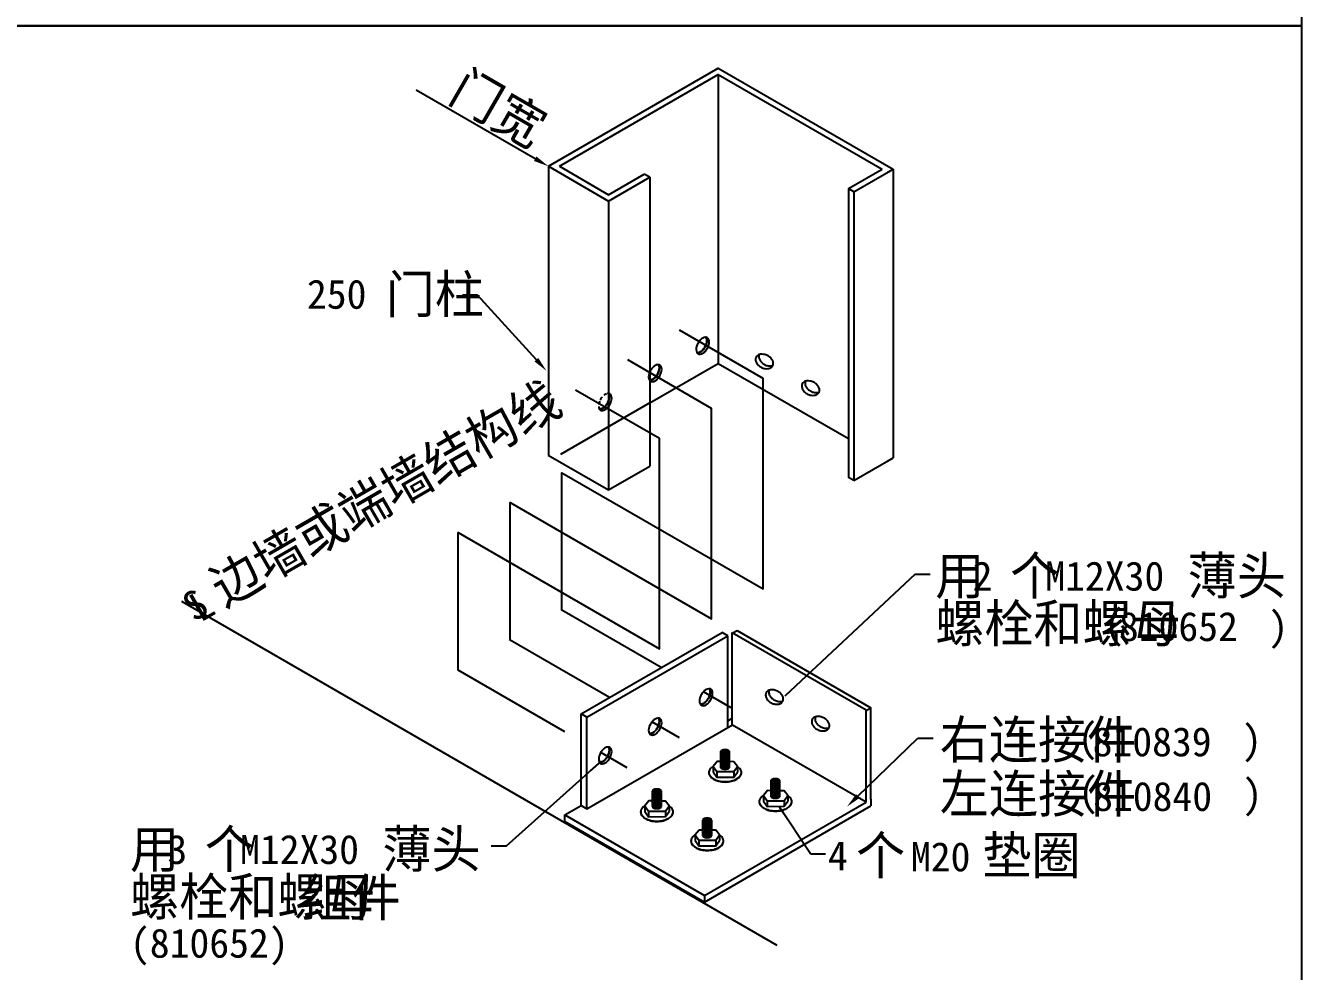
# Model space of a CAD drawing. Header units: metres. Extents: x 60 to 414, y 24 to 289.
# Drawn here: x 316.8 to 414.4, y 136.3 to 208.7 of the extents above; entities that cross this region are included whole.
import ezdxf

# ---------------------------------------------------------------- set-up
doc = ezdxf.new("R2010")
doc.units = ezdxf.units.M
for name, color, linetype in [('CALL', 1, 'Continuous'), ('CTRL', 5, 'Continuous'), ('HIDL', 3, 'Continuous'), ('HZ', 2, 'Continuous'), ('NOTE', 5, 'Continuous'), ('OBJS', 7, 'Continuous'), ('TTLB-SHBD', 1, 'Continuous')]:
    doc.layers.add(name, color=color, linetype=linetype)

# ---------------------------------------------------------------- blocks, each defined once
blk = doc.blocks.new('DARROW')
blk.add_lwpolyline([(0, 0), (-1, 0)])

msp = doc.modelspace()

# ---------------------------------------------------------------- linework, layer by layer
for p, q in [((359.33, 156), (370.12, 162.23)), ((370.95, 162.2), (371.27, 162.38)), ((359.77, 155.75), (370.56, 161.98)), ((370.56, 154.97), (370.56, 161.98)), ((381.15, 156.26), (381.51, 156.47)), ((359.33, 149), (359.33, 156)), ((359.77, 148.75), (359.77, 155.75)), ((370.91, 155.18), (381.14, 149.27)), ((359.33, 149), (359.77, 148.75)), ((368.78, 142.11), (381.15, 149.26)), ((368.78, 141.61), (381.51, 148.96)), ((358.09, 147.78), (358.09, 148.28)), ((358.09, 148.28), (368.78, 142.11)), ((358.09, 147.78), (368.78, 141.61))]:
    msp.add_line(p, q)
for points in [[(356.83, 197.91), (369.83, 205.41), (383.2, 197.69)], [(357.67, 197.91), (369.83, 204.93), (382.36, 197.69)], [(369.83, 204.93), (369.83, 182.82)], [(356.83, 197.91), (361.44, 195.25)], [(356.83, 197.91), (356.83, 175.8)], [(357.67, 197.91), (361.44, 195.73)], [(361.44, 195.73), (364.17, 197.31)], [(364.59, 197.07), (364.17, 197.31)], [(379.79, 196.21), (382.36, 197.69)], [(380.21, 195.96), (383.2, 197.69)], [(382.78, 197.45), (383.2, 197.69)], [(383.2, 197.69), (383.2, 175.59)], [(361.86, 195.49), (364.59, 197.07)], [(364.59, 197.07), (364.59, 174.96)], [(361.44, 195.25), (361.86, 195.49)], [(361.44, 195.25), (361.44, 173.14)], [(380.21, 195.96), (379.79, 196.21)], [(379.79, 196.21), (379.79, 174.1)], [(380.21, 195.96), (380.21, 173.86)], [(364.59, 179.8), (369.83, 182.82), (379.79, 177.07)], [(356.82, 175.81), (361.44, 173.14)], [(361.44, 173.14), (364.59, 174.96)], [(380.21, 173.86), (383.2, 175.59)], [(382.78, 175.34), (383.2, 175.59)], [(380.21, 173.86), (379.79, 174.1)], [(370.56, 161.98), (370.12, 162.23)], [(359.77, 155.75), (359.33, 156.01)], [(370.56, 155.48), (370.9, 155.68)], [(359.77, 148.75), (370.91, 155.18)], [(369.99, 152.36), (369.74, 152.36), (369.44, 151.98)], [(369.44, 151.98), (369.71, 151.59), (371.02, 151.59), (371.29, 151.98), (371.02, 152.34), (370.7, 152.35)], [(369.44, 151.98), (369.44, 151.56)], [(369.44, 151.56), (369.71, 151.16), (371.02, 151.16), (371.29, 151.55)], [(369.71, 151.59), (369.71, 151.16)], [(371.02, 151.59), (371.02, 151.16)], [(371.28, 151.99), (371.29, 151.55)], [(373.84, 150.13), (373.59, 150.14), (373.29, 149.76)], [(373.29, 149.76), (373.56, 149.36), (374.87, 149.36), (375.14, 149.76), (374.87, 150.12), (374.55, 150.12)], [(373.29, 149.76), (373.29, 149.33)], [(375.14, 149.76), (375.14, 149.33)], [(381.51, 149.47), (381.51, 148.96)], [(358.09, 148.28), (359.33, 149)], [(364.77, 149.34), (364.52, 149.35), (364.22, 148.97)], [(364.22, 148.97), (364.49, 148.57), (365.8, 148.57), (366.07, 148.97), (365.8, 149.33), (365.48, 149.33)], [(364.22, 148.97), (364.22, 148.54)], [(364.22, 148.54), (364.49, 148.14), (365.8, 148.15), (366.07, 148.54)], [(364.49, 148.57), (364.49, 148.14)], [(365.8, 148.57), (365.8, 148.15)], [(366.07, 148.97), (366.07, 148.54)], [(373.29, 149.33), (373.56, 148.93), (374.87, 148.94), (375.14, 149.33)], [(373.56, 149.36), (373.56, 148.93)], [(374.87, 149.36), (374.87, 148.94)], [(368.62, 147.12), (368.37, 147.12), (368.07, 146.75)], [(368.07, 146.75), (368.34, 146.35), (369.65, 146.35), (369.92, 146.74), (369.65, 147.11), (369.33, 147.11)], [(368.07, 146.75), (368.07, 146.32)], [(369.92, 146.75), (369.92, 146.32)], [(368.07, 146.32), (368.34, 145.92), (369.65, 145.92), (369.92, 146.32)], [(368.34, 146.35), (368.34, 145.92)], [(369.65, 146.35), (369.65, 145.92)], [(368.78, 142.11), (368.78, 141.61)]]:
    msp.add_lwpolyline(points)
for points in [[(368.29, 184.39, 0.06), (368.17, 184.12, 0.07), (368.14, 183.89, 0.11), (368.19, 183.68, 0.16), (368.29, 183.57, 0.16), (368.43, 183.54, 0.11), (368.64, 183.61, 0.07), (368.82, 183.75, 0.06), (368.99, 183.98, 0.06), (369.11, 184.24, 0.07), (369.14, 184.47, 0.11), (369.09, 184.68, 0.16), (368.99, 184.79, 0.16), (368.85, 184.83, 0.11), (368.64, 184.76, 0.07), (368.46, 184.62, 0.06)], [(368.64, 183.85, -0.07), (368.46, 183.71, -0.11), (368.25, 183.64, -0.04), (368.21, 183.64, 0.11), (368.29, 183.57, 0.16), (368.43, 183.54, 0.11), (368.64, 183.61, 0.07), (368.82, 183.75, 0.06), (368.99, 183.98, 0.06), (369.11, 184.24, 0.07), (369.14, 184.47, 0.11), (369.09, 184.68, 0.16), (368.99, 184.79, 0.11), (368.89, 184.83, -0.04), (368.91, 184.79, -0.11), (368.96, 184.58, -0.07), (368.92, 184.35, -0.06), (368.81, 184.08, -0.06)], [(364.65, 182.29, 0.06), (364.53, 182.02, 0.07), (364.5, 181.79, 0.11), (364.55, 181.58, 0.16), (364.65, 181.47, 0.16), (364.79, 181.44, 0.11), (365, 181.5, 0.07), (365.18, 181.65, 0.06), (365.35, 181.88, 0.06), (365.47, 182.14, 0.07), (365.5, 182.37, 0.11), (365.45, 182.58, 0.16), (365.35, 182.69, 0.16), (365.21, 182.73, 0.11), (365, 182.66, 0.07), (364.82, 182.51, 0.06)], [(361.18, 179.55, -0.07), (361, 179.4, -0.11), (360.79, 179.34, -0.04), (360.75, 179.34, 0.11), (360.82, 179.26, 0.16), (360.97, 179.23, 0.11), (361.18, 179.3, 0.07), (361.36, 179.44, 0.06), (361.53, 179.67, 0.06), (361.64, 179.93, 0.07), (361.68, 180.16, 0.11), (361.63, 180.38, 0.16), (361.53, 180.49, 0.11), (361.43, 180.52, -0.04), (361.45, 180.48, -0.11), (361.5, 180.27, -0.07), (361.46, 180.04, -0.06), (361.35, 179.78, -0.06)], [(368.54, 157.49, 0.06), (368.43, 157.22, 0.07), (368.39, 156.99, 0.11), (368.44, 156.78, 0.16), (368.54, 156.67, 0.16), (368.69, 156.64, 0.11), (368.89, 156.71, 0.07), (369.08, 156.85, 0.06), (369.25, 157.08, 0.06), (369.36, 157.34, 0.07), (369.39, 157.57, 0.11), (369.35, 157.78, 0.16), (369.25, 157.9, 0.16), (369.1, 157.93, 0.11), (368.89, 157.86, 0.07), (368.71, 157.72, 0.06)], [(368.89, 156.96, -0.07), (368.71, 156.81, -0.11), (368.5, 156.74, -0.04), (368.46, 156.74, 0.11), (368.54, 156.67, 0.16), (368.69, 156.64, 0.11), (368.89, 156.71, 0.07), (369.08, 156.85, 0.06), (369.25, 157.08, 0.06), (369.36, 157.34, 0.07), (369.39, 157.57, 0.11), (369.35, 157.78, 0.16), (369.25, 157.9, 0.11), (369.14, 157.93, -0.04), (369.17, 157.89, -0.11), (369.21, 157.68, -0.07), (369.18, 157.45, -0.06), (369.07, 157.18, -0.06)], [(364.65, 155.24, 0.06), (364.53, 154.98, 0.07), (364.5, 154.75, 0.11), (364.55, 154.53, 0.16), (364.65, 154.42, 0.16), (364.79, 154.39, 0.11), (365, 154.46, 0.07), (365.18, 154.6, 0.06), (365.35, 154.83, 0.06), (365.47, 155.09, 0.07), (365.5, 155.32, 0.11), (365.45, 155.54, 0.16), (365.35, 155.65, 0.16), (365.21, 155.68, 0.11), (365, 155.61, 0.07), (364.82, 155.47, 0.06)], [(365, 154.71, -0.07), (364.82, 154.56, -0.11), (364.61, 154.5, -0.04), (364.57, 154.5, 0.11), (364.65, 154.42, 0.16), (364.79, 154.39, 0.11), (365, 154.46, 0.07), (365.18, 154.6, 0.06), (365.35, 154.83, 0.06), (365.47, 155.09, 0.07), (365.5, 155.32, 0.11), (365.45, 155.54, 0.16), (365.35, 155.65, 0.11), (365.25, 155.68, -0.04), (365.27, 155.64, -0.11), (365.32, 155.43, -0.07), (365.29, 155.2, -0.06), (365.17, 154.94, -0.06)], [(360.82, 153.03, 0.06), (360.71, 152.77, 0.07), (360.68, 152.54, 0.11), (360.72, 152.33, 0.16), (360.82, 152.22, 0.16), (360.97, 152.18, 0.11), (361.18, 152.25, 0.07), (361.36, 152.4, 0.06), (361.53, 152.62, 0.06), (361.64, 152.89, 0.07), (361.68, 153.12, 0.11), (361.63, 153.33, 0.16), (361.53, 153.44, 0.16), (361.39, 153.47, 0.11), (361.18, 153.41, 0.07), (361, 153.26, 0.06)], [(361.18, 152.5, -0.07), (361, 152.36, -0.11), (360.79, 152.29, -0.04), (360.75, 152.29, 0.11), (360.82, 152.22, 0.16), (360.97, 152.18, 0.11), (361.18, 152.25, 0.07), (361.36, 152.4, 0.06), (361.53, 152.62, 0.06), (361.64, 152.89, 0.07), (361.68, 153.12, 0.11), (361.63, 153.33, 0.16), (361.53, 153.44, 0.11), (361.43, 153.47, -0.04), (361.45, 153.44, -0.11), (361.5, 153.22, -0.07), (361.46, 152.99, -0.06), (361.35, 152.73, -0.06)], [(370.34, 153.27, 0.06), (370.2, 153.25, 0.07), (370.09, 153.21, 0.11), (370.01, 153.13, 0.16), (369.99, 153.06, 0.16), (370.01, 152.99, 0.11), (370.09, 152.92, 0.07), (370.2, 152.87, 0.06), (370.34, 152.86, 0.06), (370.49, 152.87, 0.07), (370.6, 152.92, 0.11), (370.68, 152.99, 0.16), (370.7, 153.06, 0.16), (370.68, 153.13, 0.11), (370.6, 153.21, 0.07), (370.49, 153.25, 0.06)], [(370.34, 153.15, 0.06), (370.2, 153.13, 0.07), (370.09, 153.09, 0.11), (370.01, 153.01, 0.16), (369.99, 152.94, 0.16), (370.01, 152.87, 0.11), (370.09, 152.8, 0.07), (370.2, 152.75, 0.06), (370.34, 152.74, 0.06), (370.49, 152.75, 0.07), (370.6, 152.8, 0.11), (370.68, 152.87, 0.16), (370.7, 152.94, 0.16), (370.68, 153.01, 0.11), (370.6, 153.09, 0.07), (370.49, 153.13, 0.06)], [(370.34, 153.03, 0.06), (370.2, 153.01, 0.07), (370.09, 152.97, 0.11), (370.01, 152.89, 0.16), (369.99, 152.82, 0.16), (370.01, 152.75, 0.11), (370.09, 152.68, 0.07), (370.2, 152.63, 0.06), (370.34, 152.62, 0.06), (370.49, 152.63, 0.07), (370.6, 152.68, 0.11), (370.68, 152.75, 0.16), (370.7, 152.82, 0.16), (370.68, 152.89, 0.11), (370.6, 152.97, 0.07), (370.49, 153.01, 0.06)], [(370.34, 152.91, 0.06), (370.2, 152.89, 0.07), (370.09, 152.85, 0.11), (370.01, 152.77, 0.16), (369.99, 152.7, 0.16), (370.01, 152.63, 0.11), (370.09, 152.55, 0.07), (370.2, 152.51, 0.06), (370.34, 152.49, 0.06), (370.49, 152.51, 0.07), (370.6, 152.55, 0.11), (370.68, 152.63, 0.16), (370.7, 152.7, 0.16), (370.68, 152.77, 0.11), (370.6, 152.85, 0.07), (370.49, 152.89, 0.06)], [(370.34, 152.79, 0.06), (370.2, 152.77, 0.07), (370.09, 152.73, 0.11), (370.01, 152.65, 0.16), (369.99, 152.58, 0.16), (370.01, 152.51, 0.11), (370.09, 152.43, 0.07), (370.2, 152.39, 0.06), (370.34, 152.37, 0.06), (370.49, 152.39, 0.07), (370.6, 152.43, 0.11), (370.68, 152.51, 0.16), (370.7, 152.58, 0.16), (370.68, 152.65, 0.11), (370.6, 152.73, 0.07), (370.49, 152.77, 0.06)], [(370.34, 152.66, 0.06), (370.2, 152.65, 0.07), (370.09, 152.6, 0.11), (370.01, 152.53, 0.16), (369.99, 152.46, 0.16), (370.01, 152.39, 0.11), (370.09, 152.31, 0.07), (370.2, 152.27, 0.06), (370.34, 152.25, 0.06), (370.49, 152.27, 0.07), (370.6, 152.31, 0.11), (370.68, 152.39, 0.16), (370.7, 152.46, 0.16), (370.68, 152.53, 0.11), (370.6, 152.6, 0.07), (370.49, 152.65, 0.06)], [(370.34, 152.54, 0.06), (370.2, 152.53, 0.07), (370.09, 152.48, 0.11), (370.01, 152.41, 0.16), (369.99, 152.34, 0.16), (370.01, 152.27, 0.11), (370.09, 152.19, 0.07), (370.2, 152.15, 0.06), (370.34, 152.13, 0.06), (370.49, 152.15, 0.07), (370.6, 152.19, 0.11), (370.68, 152.27, 0.16), (370.7, 152.34, 0.16), (370.68, 152.41, 0.11), (370.6, 152.48, 0.07), (370.49, 152.53, 0.06)], [(370.34, 152.42, 0.06), (370.2, 152.41, 0.07), (370.09, 152.36, 0.11), (370.01, 152.29, 0.16), (369.99, 152.22, 0.16), (370.01, 152.15, 0.11), (370.09, 152.07, 0.07), (370.2, 152.03, 0.06), (370.34, 152.01, 0.06), (370.49, 152.03, 0.07), (370.6, 152.07, 0.11), (370.68, 152.15, 0.16), (370.7, 152.22, 0.16), (370.68, 152.29, 0.11), (370.6, 152.36, 0.07), (370.49, 152.41, 0.06)], [(370.34, 152.3, 0.06), (370.2, 152.29, 0.07), (370.09, 152.24, 0.11), (370.01, 152.17, 0.16), (369.99, 152.1, 0.16), (370.01, 152.03, 0.11), (370.09, 151.95, 0.07), (370.2, 151.91, 0.06), (370.34, 151.89, 0.06), (370.49, 151.91, 0.07), (370.6, 151.95, 0.11), (370.68, 152.03, 0.16), (370.7, 152.1, 0.16), (370.68, 152.17, 0.11), (370.6, 152.24, 0.07), (370.49, 152.29, 0.06)], [(370.34, 152.18, 0.06), (370.2, 152.17, 0.07), (370.09, 152.12, 0.11), (370.01, 152.05, 0.16), (369.99, 151.98, 0.16), (370.01, 151.9, 0.11), (370.09, 151.83, 0.07), (370.2, 151.79, 0.06), (370.34, 151.77, 0.06), (370.49, 151.79, 0.07), (370.6, 151.83, 0.11), (370.68, 151.9, 0.16), (370.7, 151.98, 0.16), (370.68, 152.05, 0.11), (370.6, 152.12, 0.07), (370.49, 152.17, 0.06)], [(374.2, 151.04, 0.06), (374.05, 151.03, 0.07), (373.95, 150.98, 0.11), (373.86, 150.91, 0.16), (373.84, 150.84, 0.16), (373.86, 150.77, 0.11), (373.95, 150.69, 0.07), (374.05, 150.65, 0.06), (374.2, 150.63, 0.06), (374.34, 150.65, 0.07), (374.45, 150.69, 0.11), (374.53, 150.77, 0.16), (374.55, 150.84, 0.16), (374.53, 150.91, 0.11), (374.45, 150.98, 0.07), (374.34, 151.03, 0.06)], [(374.2, 150.92, 0.06), (374.05, 150.91, 0.07), (373.95, 150.86, 0.11), (373.86, 150.79, 0.16), (373.84, 150.72, 0.16), (373.86, 150.65, 0.11), (373.95, 150.57, 0.07), (374.05, 150.53, 0.06), (374.2, 150.51, 0.06), (374.34, 150.53, 0.07), (374.45, 150.57, 0.11), (374.53, 150.65, 0.16), (374.55, 150.72, 0.16), (374.53, 150.79, 0.11), (374.45, 150.86, 0.07), (374.34, 150.91, 0.06)], [(374.2, 150.8, 0.06), (374.05, 150.79, 0.07), (373.95, 150.74, 0.11), (373.86, 150.67, 0.16), (373.84, 150.6, 0.16), (373.86, 150.52, 0.11), (373.95, 150.45, 0.07), (374.05, 150.41, 0.06), (374.2, 150.39, 0.06), (374.34, 150.41, 0.07), (374.45, 150.45, 0.11), (374.53, 150.52, 0.16), (374.55, 150.6, 0.16), (374.53, 150.67, 0.11), (374.45, 150.74, 0.07), (374.34, 150.79, 0.06)], [(374.2, 150.68, 0.06), (374.05, 150.66, 0.07), (373.95, 150.62, 0.11), (373.86, 150.55, 0.16), (373.84, 150.48, 0.16), (373.86, 150.4, 0.11), (373.95, 150.33, 0.07), (374.05, 150.29, 0.06), (374.2, 150.27, 0.06), (374.34, 150.29, 0.07), (374.45, 150.33, 0.11), (374.53, 150.4, 0.16), (374.55, 150.48, 0.16), (374.53, 150.55, 0.11), (374.45, 150.62, 0.07), (374.34, 150.66, 0.06)], [(374.2, 150.56, 0.06), (374.05, 150.54, 0.07), (373.95, 150.5, 0.11), (373.86, 150.43, 0.16), (373.84, 150.36, 0.16), (373.86, 150.28, 0.11), (373.95, 150.21, 0.07), (374.05, 150.17, 0.06), (374.2, 150.15, 0.06), (374.34, 150.17, 0.07), (374.45, 150.21, 0.11), (374.53, 150.28, 0.16), (374.55, 150.36, 0.16), (374.53, 150.43, 0.11), (374.45, 150.5, 0.07), (374.34, 150.54, 0.06)], [(374.2, 150.44, 0.06), (374.05, 150.42, 0.07), (373.95, 150.38, 0.11), (373.86, 150.31, 0.16), (373.84, 150.23, 0.16), (373.86, 150.16, 0.11), (373.95, 150.09, 0.07), (374.05, 150.05, 0.06), (374.2, 150.03, 0.06), (374.34, 150.05, 0.07), (374.45, 150.09, 0.11), (374.53, 150.16, 0.16), (374.55, 150.23, 0.16), (374.53, 150.31, 0.11), (374.45, 150.38, 0.07), (374.34, 150.42, 0.06)], [(365.13, 150.25, 0.06), (364.98, 150.24, 0.07), (364.87, 150.19, 0.11), (364.79, 150.12, 0.16), (364.77, 150.05, 0.16), (364.79, 149.98, 0.11), (364.87, 149.9, 0.07), (364.98, 149.86, 0.06), (365.13, 149.84, 0.06), (365.27, 149.86, 0.07), (365.38, 149.9, 0.11), (365.46, 149.98, 0.16), (365.48, 150.05, 0.16), (365.46, 150.12, 0.11), (365.38, 150.19, 0.07), (365.27, 150.24, 0.06)], [(365.13, 150.13, 0.06), (364.98, 150.12, 0.07), (364.87, 150.07, 0.11), (364.79, 150, 0.16), (364.77, 149.93, 0.16), (364.79, 149.86, 0.11), (364.87, 149.78, 0.07), (364.98, 149.74, 0.06), (365.13, 149.72, 0.06), (365.27, 149.74, 0.07), (365.38, 149.78, 0.11), (365.46, 149.86, 0.16), (365.48, 149.93, 0.16), (365.46, 150, 0.11), (365.38, 150.07, 0.07), (365.27, 150.12, 0.06)], [(365.13, 150.01, 0.06), (364.98, 150, 0.07), (364.87, 149.95, 0.11), (364.79, 149.88, 0.16), (364.77, 149.81, 0.16), (364.79, 149.74, 0.11), (364.87, 149.66, 0.07), (364.98, 149.62, 0.06), (365.13, 149.6, 0.06), (365.27, 149.62, 0.07), (365.38, 149.66, 0.11), (365.46, 149.74, 0.16), (365.48, 149.81, 0.16), (365.46, 149.88, 0.11), (365.38, 149.95, 0.07), (365.27, 150, 0.06)], [(365.13, 149.89, 0.06), (364.98, 149.88, 0.07), (364.87, 149.83, 0.11), (364.79, 149.76, 0.16), (364.77, 149.69, 0.16), (364.79, 149.61, 0.11), (364.87, 149.54, 0.07), (364.98, 149.5, 0.06), (365.13, 149.48, 0.06), (365.27, 149.5, 0.07), (365.38, 149.54, 0.11), (365.46, 149.61, 0.16), (365.48, 149.69, 0.16), (365.46, 149.76, 0.11), (365.38, 149.83, 0.07), (365.27, 149.88, 0.06)], [(365.13, 149.77, 0.06), (364.98, 149.75, 0.07), (364.87, 149.71, 0.11), (364.79, 149.64, 0.16), (364.77, 149.57, 0.16), (364.79, 149.49, 0.11), (364.87, 149.42, 0.07), (364.98, 149.38, 0.06), (365.13, 149.36, 0.06), (365.27, 149.38, 0.07), (365.38, 149.42, 0.11), (365.46, 149.49, 0.16), (365.48, 149.57, 0.16), (365.46, 149.64, 0.11), (365.38, 149.71, 0.07), (365.27, 149.75, 0.06)], [(365.13, 149.53, 0.06), (364.98, 149.51, 0.07), (364.87, 149.47, 0.11), (364.79, 149.4, 0.16), (364.77, 149.32, 0.16), (364.79, 149.25, 0.11), (364.87, 149.18, 0.07), (364.98, 149.14, 0.06), (365.13, 149.12, 0.06), (365.27, 149.14, 0.07), (365.38, 149.18, 0.11), (365.46, 149.25, 0.16), (365.48, 149.32, 0.16), (365.46, 149.4, 0.11), (365.38, 149.47, 0.07), (365.27, 149.51, 0.06)], [(374.2, 150.32, 0.06), (374.05, 150.3, 0.07), (373.95, 150.26, 0.11), (373.86, 150.19, 0.16), (373.84, 150.11, 0.16), (373.86, 150.04, 0.11), (373.95, 149.97, 0.07), (374.05, 149.93, 0.06), (374.2, 149.91, 0.06), (374.34, 149.93, 0.07), (374.45, 149.97, 0.11), (374.53, 150.04, 0.16), (374.55, 150.11, 0.16), (374.53, 150.19, 0.11), (374.45, 150.26, 0.07), (374.34, 150.3, 0.06)], [(374.2, 150.2, 0.06), (374.05, 150.18, 0.07), (373.95, 150.14, 0.11), (373.86, 150.07, 0.16), (373.84, 149.99, 0.16), (373.86, 149.92, 0.11), (373.95, 149.85, 0.07), (374.05, 149.8, 0.06), (374.2, 149.79, 0.06), (374.34, 149.8, 0.07), (374.45, 149.85, 0.11), (374.53, 149.92, 0.16), (374.55, 149.99, 0.16), (374.53, 150.07, 0.11), (374.45, 150.14, 0.07), (374.34, 150.18, 0.06)], [(374.2, 150.08, 0.06), (374.05, 150.06, 0.07), (373.95, 150.02, 0.11), (373.86, 149.94, 0.16), (373.84, 149.87, 0.16), (373.86, 149.8, 0.11), (373.95, 149.73, 0.07), (374.05, 149.68, 0.06), (374.2, 149.67, 0.06), (374.34, 149.68, 0.07), (374.45, 149.73, 0.11), (374.53, 149.8, 0.16), (374.55, 149.87, 0.16), (374.53, 149.94, 0.11), (374.45, 150.02, 0.07), (374.34, 150.06, 0.06)], [(374.2, 149.96, 0.06), (374.05, 149.94, 0.07), (373.95, 149.9, 0.11), (373.86, 149.82, 0.16), (373.84, 149.75, 0.16), (373.86, 149.68, 0.11), (373.95, 149.61, 0.07), (374.05, 149.56, 0.06), (374.2, 149.55, 0.06), (374.34, 149.56, 0.07), (374.45, 149.61, 0.11), (374.53, 149.68, 0.16), (374.55, 149.75, 0.16), (374.53, 149.82, 0.11), (374.45, 149.9, 0.07), (374.34, 149.94, 0.06)], [(365.13, 149.29, 0.06), (364.98, 149.27, 0.07), (364.87, 149.23, 0.11), (364.79, 149.16, 0.16), (364.77, 149.08, 0.16), (364.79, 149.01, 0.11), (364.87, 148.94, 0.07), (364.98, 148.89, 0.06), (365.13, 148.88, 0.06), (365.27, 148.89, 0.07), (365.38, 148.94, 0.11), (365.46, 149.01, 0.16), (365.48, 149.08, 0.16), (365.46, 149.16, 0.11), (365.38, 149.23, 0.07), (365.27, 149.27, 0.06)], [(365.13, 149.17, 0.06), (364.98, 149.15, 0.07), (364.87, 149.11, 0.11), (364.79, 149.03, 0.16), (364.77, 148.96, 0.16), (364.79, 148.89, 0.11), (364.87, 148.82, 0.07), (364.98, 148.77, 0.06), (365.13, 148.76, 0.06), (365.27, 148.77, 0.07), (365.38, 148.82, 0.11), (365.46, 148.89, 0.16), (365.48, 148.96, 0.16), (365.46, 149.03, 0.11), (365.38, 149.11, 0.07), (365.27, 149.15, 0.06)], [(368.98, 148.03, 0.06), (368.83, 148.01, 0.07), (368.73, 147.97, 0.11), (368.64, 147.9, 0.16), (368.62, 147.82, 0.16), (368.64, 147.75, 0.11), (368.73, 147.68, 0.07), (368.83, 147.64, 0.06), (368.98, 147.62, 0.06), (369.12, 147.64, 0.07), (369.23, 147.68, 0.11), (369.31, 147.75, 0.16), (369.33, 147.82, 0.16), (369.31, 147.9, 0.11), (369.23, 147.97, 0.07), (369.12, 148.01, 0.06)], [(368.98, 147.91, 0.06), (368.83, 147.89, 0.07), (368.73, 147.85, 0.11), (368.64, 147.78, 0.16), (368.62, 147.7, 0.16), (368.64, 147.63, 0.11), (368.73, 147.56, 0.07), (368.83, 147.51, 0.06), (368.98, 147.5, 0.06), (369.12, 147.51, 0.07), (369.23, 147.56, 0.11), (369.31, 147.63, 0.16), (369.33, 147.7, 0.16), (369.31, 147.78, 0.11), (369.23, 147.85, 0.07), (369.12, 147.89, 0.06)], [(368.98, 147.79, 0.06), (368.83, 147.77, 0.07), (368.73, 147.73, 0.11), (368.64, 147.65, 0.16), (368.62, 147.58, 0.16), (368.64, 147.51, 0.11), (368.73, 147.44, 0.07), (368.83, 147.39, 0.06), (368.98, 147.38, 0.06), (369.12, 147.39, 0.07), (369.23, 147.44, 0.11), (369.31, 147.51, 0.16), (369.33, 147.58, 0.16), (369.31, 147.65, 0.11), (369.23, 147.73, 0.07), (369.12, 147.77, 0.06)], [(368.98, 147.67, 0.06), (368.83, 147.65, 0.07), (368.73, 147.61, 0.11), (368.64, 147.53, 0.16), (368.62, 147.46, 0.16), (368.64, 147.39, 0.11), (368.73, 147.32, 0.07), (368.83, 147.27, 0.06), (368.98, 147.26, 0.06), (369.12, 147.27, 0.07), (369.23, 147.32, 0.11), (369.31, 147.39, 0.16), (369.33, 147.46, 0.16), (369.31, 147.53, 0.11), (369.23, 147.61, 0.07), (369.12, 147.65, 0.06)], [(368.98, 147.55, 0.06), (368.83, 147.53, 0.07), (368.73, 147.49, 0.11), (368.64, 147.41, 0.16), (368.62, 147.34, 0.16), (368.64, 147.27, 0.11), (368.73, 147.2, 0.07), (368.83, 147.15, 0.06), (368.98, 147.14, 0.06), (369.12, 147.15, 0.07), (369.23, 147.2, 0.11), (369.31, 147.27, 0.16), (369.33, 147.34, 0.16), (369.31, 147.41, 0.11), (369.23, 147.49, 0.07), (369.12, 147.53, 0.06)], [(368.98, 147.31, 0.06), (368.83, 147.29, 0.07), (368.73, 147.25, 0.11), (368.64, 147.17, 0.16), (368.62, 147.1, 0.16), (368.64, 147.03, 0.11), (368.73, 146.95, 0.07), (368.83, 146.91, 0.06), (368.98, 146.89, 0.06), (369.12, 146.91, 0.07), (369.23, 146.95, 0.11), (369.31, 147.03, 0.16), (369.33, 147.1, 0.16), (369.31, 147.17, 0.11), (369.23, 147.25, 0.07), (369.12, 147.29, 0.06)], [(368.98, 147.06, 0.06), (368.83, 147.05, 0.07), (368.73, 147, 0.11), (368.64, 146.93, 0.16), (368.62, 146.86, 0.16), (368.64, 146.79, 0.11), (368.73, 146.71, 0.07), (368.83, 146.67, 0.06), (368.98, 146.65, 0.06), (369.12, 146.67, 0.07), (369.23, 146.71, 0.11), (369.31, 146.79, 0.16), (369.33, 146.86, 0.16), (369.31, 146.93, 0.11), (369.23, 147, 0.07), (369.12, 147.05, 0.06)], [(368.98, 146.94, 0.06), (368.83, 146.93, 0.07), (368.73, 146.88, 0.11), (368.64, 146.81, 0.16), (368.62, 146.74, 0.16), (368.64, 146.67, 0.11), (368.73, 146.59, 0.07), (368.83, 146.55, 0.06), (368.98, 146.53, 0.06), (369.12, 146.55, 0.07), (369.23, 146.59, 0.11), (369.31, 146.67, 0.16), (369.33, 146.74, 0.16), (369.31, 146.81, 0.11), (369.23, 146.88, 0.07), (369.12, 146.93, 0.06)]]:
    msp.add_lwpolyline(points, format="xyb", close=True)
for points in [[(368.21, 183.64, 0.04), (368.25, 183.64, 0.11), (368.46, 183.71, 0.07), (368.64, 183.85, 0.06), (368.81, 184.08, 0.06), (368.92, 184.35, 0.07), (368.96, 184.58, 0.11), (368.91, 184.79, 0.04), (368.89, 184.83, 0.16)], [(364.57, 181.54, 0.04), (364.61, 181.54, 0.11), (364.82, 181.61, 0.07), (365, 181.75, 0.06), (365.17, 181.98, 0.06), (365.29, 182.25, 0.07), (365.32, 182.48, 0.11), (365.27, 182.69, 0.04), (365.25, 182.73, 0.16)], [(360.76, 179.95, 0.03), (360.71, 179.82, 0.04), (360.68, 179.68, 0.11)], [(360.82, 180.08, 0.01), (360.8, 180.02, 0.04)], [(360.94, 180.24, 0.04), (360.82, 180.08, 0.06)], [(361.28, 180.5, 0.05), (361.18, 180.45, 0.04), (361.07, 180.37, 0.06)], [(361.13, 179.5, 0.02), (361.18, 179.55, 0.05), (361.32, 179.72, 0.06)], [(361.68, 180.11, 0.02), (361.68, 180.16, 0.11), (361.63, 180.38, 0.16), (361.53, 180.49, 0.16), (361.39, 180.52, 0.02), (361.34, 180.51, 0.04)], [(361.37, 179.82, 0.05), (361.46, 180.04, 0.07), (361.5, 180.27, 0.11), (361.45, 180.48, 0.04), (361.43, 180.52, 0.16)], [(361.55, 179.7, 0.05), (361.64, 179.91, 0.07)], [(360.68, 179.54, 0.08), (360.72, 179.37, 0.16), (360.82, 179.26, 0.16), (360.97, 179.23, 0.04), (361.06, 179.25, 0.07)], [(360.75, 179.34, 0.04), (360.79, 179.34, 0.1), (360.99, 179.4, 0.07)], [(361.31, 179.39, 0.02), (361.36, 179.44, 0.04), (361.48, 179.59, 0.05)], [(368.46, 156.74, 0.04), (368.5, 156.74, 0.11), (368.71, 156.81, 0.07), (368.89, 156.96, 0.06), (369.07, 157.18, 0.06), (369.18, 157.45, 0.07), (369.21, 157.68, 0.11), (369.17, 157.89, 0.04), (369.14, 157.93, 0.16)], [(364.57, 154.5, 0.04), (364.61, 154.5, 0.11), (364.82, 154.56, 0.07), (365, 154.71, 0.06), (365.17, 154.94, 0.06), (365.29, 155.2, 0.07), (365.32, 155.43, 0.11), (365.27, 155.64, 0.04), (365.25, 155.68, 0.16)], [(360.75, 152.29, 0.04), (360.79, 152.29, 0.11), (361, 152.36, 0.07), (361.18, 152.5, 0.06), (361.35, 152.73, 0.06), (361.46, 152.99, 0.07), (361.5, 153.22, 0.11), (361.45, 153.44, 0.04), (361.43, 153.47, 0.16)], [(369.45, 152.01, 0.1), (369.19, 151.76, 0.16), (369.11, 151.51, 0.16), (369.19, 151.26, 0.11), (369.47, 151, 0.07), (369.85, 150.85, 0.06), (370.35, 150.79, 0.06), (370.85, 150.85, 0.07), (371.24, 151, 0.11), (371.52, 151.26, 0.16), (371.6, 151.51, 0.16), (371.52, 151.76, 0.09), (371.28, 151.99, 0.07)], [(369.11, 151.51, 0.14), (369.19, 151.29, 0.11), (369.47, 151.03, 0.07), (369.85, 150.88, 0.06), (370.35, 150.82, 0.06), (370.85, 150.88, 0.07), (371.23, 151.03, 0.11), (371.52, 151.29, 0.16), (371.6, 151.54, 0.16)], [(365.13, 149.65, 0.06), (364.98, 149.63, 0.07), (364.87, 149.59, 0.11), (364.79, 149.52, 0.16), (364.77, 149.45, 0.13), (364.78, 149.38, 0.11)], [(365.47, 149.38, 0.13), (365.48, 149.45, 0.16), (365.46, 149.52, 0.11), (365.38, 149.59, 0.07), (365.27, 149.63, 0.06), (365.13, 149.65, 0.06)], [(373.31, 149.78, 0.1), (373.04, 149.54, 0.16), (372.96, 149.28, 0.16), (373.04, 149.03, 0.11), (373.33, 148.78, 0.07), (373.71, 148.62, 0.06), (374.21, 148.56, 0.06), (374.71, 148.62, 0.07), (375.09, 148.78, 0.11), (375.37, 149.03, 0.16), (375.45, 149.28, 0.16), (375.37, 149.54, 0.09), (375.14, 149.76, 0.07)], [(364.23, 148.99, 0.1), (363.97, 148.75, 0.16), (363.89, 148.49, 0.16), (363.97, 148.24, 0.11), (364.25, 147.99, 0.07), (364.63, 147.83, 0.06), (365.13, 147.78, 0.06), (365.64, 147.83, 0.07), (366.02, 147.99, 0.11), (366.3, 148.24, 0.16), (366.38, 148.49, 0.16), (366.3, 148.75, 0.09), (366.07, 148.97, 0.07)], [(363.89, 148.5, 0.14), (363.97, 148.27, 0.11), (364.25, 148.01, 0.07), (364.63, 147.86, 0.06), (365.13, 147.8, 0.06), (365.63, 147.86, 0.07), (366.02, 148.01, 0.11), (366.3, 148.27, 0.16), (366.38, 148.52, 0.16)], [(364.78, 149.26, 0.13), (364.77, 149.2, 0.16), (364.79, 149.13, 0.11), (364.87, 149.06, 0.07), (364.98, 149.02, 0.06), (365.13, 149, 0.06), (365.27, 149.02, 0.07), (365.38, 149.06, 0.11), (365.46, 149.13, 0.16), (365.48, 149.2, 0.13), (365.47, 149.26, 0.11)], [(372.96, 149.28, 0.14), (373.04, 149.06, 0.11), (373.33, 148.8, 0.07), (373.71, 148.65, 0.06), (374.21, 148.59, 0.06), (374.71, 148.65, 0.07), (375.09, 148.8, 0.11), (375.37, 149.06, 0.16), (375.45, 149.31, 0.16)], [(368.98, 147.43, 0.06), (368.83, 147.41, 0.07), (368.73, 147.37, 0.11), (368.64, 147.29, 0.16), (368.62, 147.22, 0.13), (368.64, 147.16, 0.11)], [(369.32, 147.16, 0.13), (369.33, 147.22, 0.16), (369.31, 147.29, 0.11), (369.23, 147.37, 0.07), (369.12, 147.41, 0.06), (368.98, 147.43, 0.06)], [(368.09, 146.77, 0.1), (367.82, 146.52, 0.16), (367.74, 146.27, 0.16), (367.82, 146.02, 0.11), (368.11, 145.76, 0.07), (368.49, 145.61, 0.06), (368.99, 145.55, 0.06), (369.49, 145.61, 0.07), (369.87, 145.76, 0.11), (370.15, 146.02, 0.16), (370.23, 146.27, 0.16), (370.15, 146.52, 0.09), (369.92, 146.75, 0.07)], [(368.64, 147.04, 0.13), (368.62, 146.98, 0.16), (368.64, 146.91, 0.11), (368.73, 146.83, 0.07), (368.83, 146.79, 0.06), (368.98, 146.77, 0.06), (369.12, 146.79, 0.07), (369.23, 146.83, 0.11), (369.31, 146.91, 0.16), (369.33, 146.98, 0.13), (369.32, 147.04, 0.11)], [(367.74, 146.27, 0.14), (367.82, 146.05, 0.11), (368.11, 145.79, 0.07), (368.49, 145.64, 0.06), (368.99, 145.58, 0.06), (369.49, 145.64, 0.07), (369.87, 145.79, 0.11), (370.15, 146.05, 0.16), (370.23, 146.3, 0.16)]]:
    msp.add_lwpolyline(points, format="xyb")
for centre, radius, start, end in [((368.69, 184.69), 0.24, 24.34, 34.53), ((368.87, 184.58), 0.24, 60, 85.47), ((368.44, 184.58), 0.52, 0, 24.34), ((368.15, 184.58), 0.81, 343.45, 0), ((368.87, 184.58), 0.24, 24.34, 60), ((368.62, 184.47), 0.52, 360, 24.34), ((368.23, 183.89), 0.24, 265.47, 275.66), ((368.41, 183.78), 0.24, 214.53, 240), ((368.2, 184.16), 0.52, 275.66, 300), ((368.41, 183.78), 0.24, 240, 275.66), ((368.38, 184.05), 0.52, 275.66, 300), ((368.05, 184.41), 0.81, 300, 316.55), ((367.75, 184.69), 1.22, 316.55, 330), ((368.24, 184.31), 0.81, 300, 316.55), ((367.75, 184.69), 1.22, 330, 343.45), ((367.94, 184.59), 1.22, 316.55, 330), ((367.94, 184.59), 1.22, 330, 343.45), ((368.33, 184.47), 0.81, 343.45, 360), ((365.05, 182.59), 0.24, 24.34, 34.53), ((365.23, 182.48), 0.24, 60, 85.47), ((364.8, 182.48), 0.52, 0, 24.34), ((365.23, 182.48), 0.24, 24.34, 60), ((364.98, 182.37), 0.52, 360, 24.34), ((364.56, 182.06), 0.52, 275.66, 300), ((364.41, 182.31), 0.81, 300, 316.55), ((364.6, 182.2), 0.81, 300, 316.55), ((364.12, 182.59), 1.22, 316.55, 330), ((364.12, 182.59), 1.22, 330, 343.45), ((364.3, 182.49), 1.22, 316.55, 330), ((364.51, 182.48), 0.81, 343.45, 0), ((364.3, 182.49), 1.22, 330, 343.45), ((364.69, 182.37), 0.81, 343.45, 360), ((364.59, 181.79), 0.24, 265.47, 275.66), ((364.77, 181.68), 0.24, 214.53, 240), ((364.77, 181.68), 0.24, 240, 275.66), ((364.74, 181.95), 0.52, 275.66, 300), ((360.29, 180.39), 1.22, 316.55, 330), ((360.29, 180.39), 1.22, 330, 343.45), ((360.47, 180.28), 1.22, 316.55, 330), ((361.23, 180.38), 0.24, 24.34, 34.53), ((361.41, 180.27), 0.24, 60, 85.47), ((360.98, 180.27), 0.52, 0, 24.34), ((360.69, 180.27), 0.81, 343.45, 0), ((360.47, 180.28), 1.22, 330, 343.45), ((361.41, 180.27), 0.24, 24.34, 60), ((361.16, 180.16), 0.52, 360, 24.34), ((360.87, 180.16), 0.81, 343.45, 360), ((360.76, 179.58), 0.24, 265.47, 275.66), ((360.95, 179.47), 0.24, 214.53, 240), ((360.74, 179.85), 0.52, 275.66, 300), ((360.95, 179.47), 0.24, 240, 275.66), ((360.92, 179.74), 0.52, 275.66, 300), ((360.59, 180.1), 0.81, 300, 316.55), ((360.77, 180), 0.81, 300, 316.55), ((368.01, 157.79), 1.22, 316.55, 330), ((368.01, 157.79), 1.22, 330, 343.45), ((368.94, 157.79), 0.24, 24.34, 34.53), ((369.13, 157.68), 0.24, 60, 85.47), ((368.7, 157.68), 0.52, 0, 24.34), ((368.4, 157.68), 0.81, 343.45, 0), ((368.19, 157.69), 1.22, 330, 343.45), ((369.13, 157.68), 0.24, 24.34, 60), ((368.88, 157.57), 0.52, 360, 24.34), ((368.59, 157.57), 0.81, 343.45, 360), ((368.48, 156.99), 0.24, 265.47, 275.66), ((368.66, 156.88), 0.24, 214.53, 240), ((368.45, 157.26), 0.52, 275.66, 300), ((368.66, 156.88), 0.24, 240, 275.66), ((368.64, 157.15), 0.52, 275.66, 300), ((368.31, 157.51), 0.81, 300, 316.55), ((368.49, 157.41), 0.81, 300, 316.55), ((368.19, 157.69), 1.22, 316.55, 330), ((365.05, 155.54), 0.24, 24.34, 34.53), ((365.23, 155.44), 0.24, 60, 85.47), ((364.8, 155.43), 0.52, 0, 24.34), ((364.51, 155.43), 0.81, 343.45, 0), ((365.23, 155.44), 0.24, 24.34, 60), ((364.98, 155.32), 0.52, 360, 24.34), ((364.69, 155.32), 0.81, 343.45, 360), ((364.59, 154.74), 0.24, 265.47, 275.66), ((364.77, 154.64), 0.24, 214.53, 240), ((364.56, 155.01), 0.52, 275.66, 300), ((364.77, 154.64), 0.24, 240, 275.66), ((364.74, 154.91), 0.52, 275.66, 300), ((364.41, 155.26), 0.81, 300, 316.55), ((364.6, 155.16), 0.81, 300, 316.55), ((364.12, 155.55), 1.22, 316.55, 330), ((364.12, 155.55), 1.22, 330, 343.45), ((364.3, 155.44), 1.22, 316.55, 330), ((364.3, 155.44), 1.22, 330, 343.45), ((361.23, 153.33), 0.24, 24.34, 34.53), ((361.41, 153.23), 0.24, 60, 85.47), ((360.98, 153.22), 0.52, 0, 24.34), ((361.41, 153.23), 0.24, 24.34, 60), ((361.16, 153.12), 0.52, 360, 24.34), ((360.95, 152.43), 0.24, 214.53, 240), ((360.74, 152.8), 0.52, 275.66, 300), ((360.59, 153.06), 0.81, 300, 316.55), ((360.77, 152.95), 0.81, 300, 316.55), ((360.29, 153.34), 1.22, 316.55, 330), ((360.29, 153.34), 1.22, 330, 343.45), ((360.47, 153.23), 1.22, 316.55, 330), ((360.69, 153.22), 0.81, 343.45, 0), ((360.47, 153.23), 1.22, 330, 343.45), ((360.87, 153.12), 0.81, 343.45, 360), ((360.76, 152.53), 0.24, 265.47, 275.66), ((360.95, 152.43), 0.24, 240, 275.66), ((360.92, 152.7), 0.52, 275.66, 300)]:
    msp.add_arc(centre, radius, start, end)
at = {"layer": 'CALL'}
for p, q in [((355.82, 198.49), (346.72, 203.75)), ((351.42, 188.06), (350.26, 188.06)), ((355.91, 183.11), (351.42, 188.06)), ((384.9, 166.71), (374.94, 157.38)), ((384.9, 166.71), (386.05, 166.71)), ((380.51, 149.72), (385.11, 154.16)), ((385.11, 154.16), (386.26, 154.16)), ((353.62, 145.92), (360.87, 152.4)), ((376.88, 145.3), (374.52, 148.88)), ((352.46, 145.92), (353.62, 145.92)), ((376.88, 145.3), (378.04, 145.3))]:
    msp.add_line(p, q, dxfattribs=at)
for points in [[(355.92, 198.66), (355.73, 198.32), (356.83, 197.91)], [(356.06, 183.24), (355.77, 182.98), (356.69, 182.25)], [(380.65, 149.58), (380.38, 149.86), (379.68, 148.91)]]:
    msp.add_solid(points, dxfattribs=at)
at = {"layer": 'CTRL'}
for points in [[(365.47, 159.55), (357.87, 163.94), (357.87, 174.46), (373.27, 165.57), (373.27, 181.67), (366.85, 185.37)], [(361.51, 157.26), (353.91, 161.65), (353.91, 172.18), (369.31, 163.29), (369.31, 179.38), (362.9, 183.09)], [(358.09, 154.64), (349.93, 159.35), (349.93, 169.88), (365.33, 160.98), (365.33, 177.08), (358.91, 180.79)], [(328.75, 164.62), (374.31, 138.31)], [(370.81, 156.46), (368.69, 157.69)], [(366.86, 154.18), (364.75, 155.39)], [(362.87, 151.88), (360.84, 153.05)]]:
    msp.add_lwpolyline(points, dxfattribs=at)
at = {"layer": 'HIDL'}
for p, q in [((369.05, 184.1), (368.87, 184.2)), ((368.87, 184.2), (369.05, 184.1)), ((365.25, 181.73), (365.07, 181.83)), ((365.07, 181.83), (365.25, 181.73)), ((364.59, 181.54), (364.59, 181.52)), ((364.59, 179.8), (357.76, 175.85)), ((361.44, 180.52), (361.44, 180.5)), ((361.44, 180.5), (361.44, 179.97)), ((361.44, 179.97), (361.44, 179.53)), ((361.44, 179.53), (361.44, 179.97)), ((361.13, 179.5), (361.32, 179.4)), ((361.32, 179.4), (361.13, 179.5))]:
    msp.add_line(p, q, dxfattribs=at)
for points in [[(368.92, 184.35, -0.03), (368.87, 184.2), (369.05, 184.1, 0.03), (369.11, 184.24, 0.07), (369.14, 184.47, 0.11), (369.09, 184.68, 0.16), (368.99, 184.79, 0.11), (368.89, 184.83, -0.04), (368.91, 184.79, -0.11), (368.96, 184.58, -0.07)], [(368.82, 183.75, 0.06), (368.99, 183.98, 0.03), (369.05, 184.1), (368.87, 184.2, -0.03), (368.81, 184.08, -0.06), (368.64, 183.85, -0.07), (368.46, 183.71, -0.11), (368.25, 183.64, -0.04), (368.21, 183.64, 0.11), (368.29, 183.57, 0.16), (368.43, 183.54, 0.11), (368.64, 183.61, 0.07)], [(365.47, 182.14, 0.07), (365.5, 182.37, 0.11), (365.45, 182.58, 0.16), (365.35, 182.69, 0.11), (365.25, 182.73, -0.04), (365.27, 182.69, -0.11), (365.32, 182.48, -0.07), (365.29, 182.25, -0.06), (365.17, 181.98, -0.04), (365.07, 181.83), (365.25, 181.73, 0.04), (365.35, 181.88, 0.06)], [(364.82, 181.61, -0.11), (364.61, 181.54, -0.02), (364.59, 181.54), (364.59, 181.52, 0.08), (364.65, 181.47, 0.16), (364.79, 181.44, 0.11), (365, 181.5, 0.07), (365.18, 181.65, 0.02), (365.25, 181.73), (365.07, 181.83, -0.02), (365, 181.75, -0.07)], [(361.18, 179.55, -0.02), (361.13, 179.5), (361.32, 179.4, 0.02), (361.36, 179.44, 0.02), (361.44, 179.53), (361.44, 179.97, -0.04), (361.35, 179.78, -0.06)], [(361.44, 179.53, 0.03), (361.53, 179.67, 0.06), (361.64, 179.93, 0.07), (361.68, 180.16, 0.11), (361.63, 180.38, 0.16), (361.53, 180.49, 0.1), (361.44, 180.52), (361.44, 180.5, -0.02), (361.45, 180.48, -0.11), (361.5, 180.27, -0.07), (361.46, 180.04, -0.02), (361.44, 179.97)], [(361.44, 179.97, 0.02), (361.46, 180.04, 0.07), (361.5, 180.27, 0.11), (361.45, 180.48, 0.02), (361.44, 180.5)], [(361.18, 179.3, 0.05), (361.32, 179.4), (361.13, 179.5, -0.05), (361, 179.4, -0.11), (360.79, 179.34, -0.04), (360.75, 179.34, 0.11), (360.82, 179.26, 0.16), (360.97, 179.23, 0.11)]]:
    msp.add_lwpolyline(points, format="xyb", close=True, dxfattribs=at)
for centre, radius, start, end in [((368.69, 184.69), 0.24, 24.34, 34.53), ((368.87, 184.58), 0.24, 60, 85.47), ((368.44, 184.58), 0.52, 0, 24.34), ((368.15, 184.58), 0.81, 343.45, 0), ((368.87, 184.58), 0.24, 24.34, 60), ((368.62, 184.47), 0.52, 360, 24.34), ((368.23, 183.89), 0.24, 265.47, 275.66), ((368.41, 183.78), 0.24, 214.53, 240), ((368.2, 184.16), 0.52, 275.66, 300), ((368.41, 183.78), 0.24, 240, 275.66), ((368.38, 184.05), 0.52, 275.66, 300), ((368.05, 184.41), 0.81, 300, 316.55), ((367.75, 184.69), 1.22, 316.55, 330), ((368.24, 184.31), 0.81, 300, 316.55), ((367.75, 184.69), 1.22, 330, 336.33), ((367.94, 184.59), 1.22, 316.55, 330), ((367.75, 184.69), 1.22, 336.33, 343.45), ((367.94, 184.59), 1.22, 330, 336.33), ((367.94, 184.59), 1.22, 336.33, 343.45), ((368.33, 184.47), 0.81, 343.45, 360), ((365.05, 182.59), 0.24, 24.34, 34.53), ((365.23, 182.48), 0.24, 60, 85.47), ((364.8, 182.48), 0.52, 0, 24.34), ((365.23, 182.48), 0.24, 24.34, 60), ((364.98, 182.37), 0.52, 0, 24.34), ((364.56, 182.06), 0.52, 275.66, 300), ((364.41, 182.31), 0.81, 300, 316.55), ((364.6, 182.2), 0.81, 300, 316.55), ((364.12, 182.59), 1.22, 316.55, 321.45), ((364.12, 182.59), 1.22, 321.45, 330), ((364.12, 182.59), 1.22, 330, 343.45), ((364.3, 182.49), 1.22, 316.55, 321.45), ((364.3, 182.49), 1.22, 321.45, 330), ((364.51, 182.48), 0.81, 343.45, 360), ((364.3, 182.49), 1.22, 330, 343.45), ((364.69, 182.37), 0.81, 343.45, 0), ((364.59, 181.79), 0.24, 270.39, 275.66), ((364.77, 181.68), 0.24, 222.43, 240), ((364.77, 181.68), 0.24, 240, 275.66), ((364.74, 181.95), 0.52, 275.66, 300), ((360.29, 180.39), 1.22, 316.55, 330), ((360.29, 180.39), 1.22, 330, 339.96), ((360.47, 180.28), 1.22, 322.2, 330), ((360.29, 180.39), 1.22, 339.96, 343.45), ((360.29, 180.39), 1.22, 339.96, 343.45), ((361.23, 180.38), 0.24, 24.34, 29.97), ((361.23, 180.38), 0.24, 24.34, 29.97), ((361.41, 180.27), 0.24, 60, 83.03), ((360.98, 180.27), 0.52, 0, 24.34), ((360.98, 180.27), 0.52, 360, 24.34), ((360.69, 180.27), 0.81, 343.45, 360), ((360.69, 180.27), 0.81, 343.45, 0), ((360.47, 180.28), 1.22, 330, 343.45), ((361.41, 180.27), 0.24, 24.34, 60), ((361.16, 180.16), 0.52, 0, 24.34), ((360.87, 180.16), 0.81, 343.45, 0), ((360.76, 179.58), 0.24, 265.47, 275.66), ((360.95, 179.47), 0.24, 214.53, 240), ((360.74, 179.85), 0.52, 275.66, 300), ((360.95, 179.47), 0.24, 240, 275.66), ((360.92, 179.74), 0.52, 275.66, 300), ((360.59, 180.1), 0.81, 300, 312.03), ((360.59, 180.1), 0.81, 312.03, 316.55), ((360.77, 180), 0.81, 300, 312.03), ((360.77, 180), 0.81, 312.03, 316.55), ((360.47, 180.28), 1.22, 316.55, 322.2)]:
    msp.add_arc(centre, radius, start, end, dxfattribs=at)
at = {"layer": 'NOTE'}
for points in [[(372.72, 183.3, 0.13), (372.68, 183.11, 0.11), (372.75, 182.88, 0.08), (372.9, 182.68, 0.07), (373.13, 182.52, 0.07), (373.4, 182.43, 0.08), (373.65, 182.43, 0.11), (373.87, 182.51, 0.13), (374, 182.66, 0.13), (374.04, 182.85, 0.11), (373.97, 183.07, 0.08), (373.82, 183.27, 0.07), (373.59, 183.43, 0.07), (373.32, 183.52, 0.08), (373.07, 183.53, 0.11), (372.85, 183.44, 0.13)], [(376.25, 181.26, 0.13), (376.22, 181.07, 0.11), (376.28, 180.84, 0.08), (376.43, 180.64, 0.07), (376.66, 180.48, 0.07), (376.94, 180.39, 0.08), (377.18, 180.39, 0.11), (377.4, 180.47, 0.13), (377.53, 180.62, 0.13), (377.57, 180.81, 0.11), (377.5, 181.03, 0.08), (377.35, 181.23, 0.07), (377.12, 181.39, 0.07), (376.85, 181.48, 0.08), (376.6, 181.49, 0.11), (376.38, 181.4, 0.13)], [(373.49, 157.62, 0.13), (373.45, 157.43, 0.11), (373.51, 157.2, 0.08), (373.66, 157, 0.07), (373.9, 156.84, 0.07), (374.17, 156.75, 0.08), (374.41, 156.75, 0.11), (374.63, 156.83, 0.13), (374.76, 156.98, 0.13), (374.8, 157.17, 0.11), (374.74, 157.39, 0.08), (374.59, 157.59, 0.07), (374.35, 157.75, 0.07), (374.08, 157.84, 0.08), (373.83, 157.84, 0.11), (373.61, 157.76, 0.13)], [(377.02, 155.58, 0.13), (376.98, 155.39, 0.11), (377.04, 155.16, 0.08), (377.19, 154.96, 0.07), (377.43, 154.8, 0.07), (377.7, 154.71, 0.08), (377.95, 154.71, 0.11), (378.17, 154.79, 0.13), (378.3, 154.94, 0.13), (378.33, 155.13, 0.11), (378.27, 155.35, 0.08), (378.12, 155.55, 0.07), (377.88, 155.71, 0.07), (377.61, 155.8, 0.08), (377.37, 155.8, 0.11), (377.15, 155.72, 0.13)]]:
    msp.add_lwpolyline(points, format="xyb", close=True, dxfattribs=at)
for points in [[(372.97, 183.5, 0.12), (372.93, 183.32, 0.11), (373, 183.09, 0.08), (373.15, 182.9, 0.07), (373.38, 182.73, 0.07), (373.65, 182.64, 0.08), (373.9, 182.64, 0.05), (374, 182.67, 0.13)], [(376.5, 181.46, 0.12), (376.47, 181.28, 0.11), (376.53, 181.05, 0.08), (376.68, 180.86, 0.07), (376.92, 180.69, 0.07), (377.19, 180.6, 0.08), (377.43, 180.6, 0.05), (377.54, 180.63, 0.13)], [(373.73, 157.82, 0.12), (373.7, 157.64, 0.11), (373.76, 157.41, 0.08), (373.91, 157.22, 0.07), (374.15, 157.05, 0.07), (374.42, 156.96, 0.08), (374.67, 156.96, 0.05), (374.77, 156.99, 0.13)], [(377.27, 155.78, 0.12), (377.23, 155.6, 0.11), (377.3, 155.37, 0.08), (377.45, 155.18, 0.07), (377.68, 155.01, 0.07), (377.95, 154.92, 0.08), (378.2, 154.92, 0.05), (378.3, 154.95, 0.13)]]:
    msp.add_lwpolyline(points, format="xyb", dxfattribs=at)
at = {"layer": 'OBJS'}
for points in [[(370.9, 162.23), (381.15, 156.31)], [(370.9, 155.17), (370.9, 162.23)], [(371.27, 162.38), (381.51, 156.47)], [(381.15, 149.26), (381.15, 156.31)], [(381.51, 149.47), (381.51, 156.47)]]:
    msp.add_lwpolyline(points, dxfattribs=at)
at = {"layer": 'TTLB-SHBD'}
for p, q in [((414.45, 289.35), (414.45, 208.65)), ((314.74, 208.65), (414.45, 208.65)), ((414.45, 208.65), (314.74, 208.65)), ((414.45, 208.65), (414.45, 127.95))]:
    msp.add_line(p, q, dxfattribs=at)

# ---------------------------------------------------------------- block references
at = {"layer": 'CALL', "xscale": 1.14, "yscale": 1.14, "zscale": 1.14}
for p, rotation in [((374.94, 157.38), 223.16), ((360.87, 152.4), 41.8), ((374.52, 148.88), 123.44)]:
    msp.add_blockref('DARROW', p, dxfattribs=dict(at, rotation=rotation))

# ---------------------------------------------------------------- texts
at = {"layer": 'CALL'}
for s, height, rotation, p in [('门宽', 2.89, 330, (349.04, 202.99)), ('边墙或端墙结构线', 2.89, 30, (332.05, 164.13)), ('S', 2.23, 30, (329.7, 163.01)), ('L', 2.23, 30, (330.2, 162.97))]:
    msp.add_text(s, height=height, rotation=rotation, dxfattribs=at).set_placement(p)
for s, height, p in [('门柱', 2.89, (344.38, 186.68)), ('250', 2.23, (338.36, 187.01)), ('用 个     薄头', 2.89, (386.43, 165.14)), ('2', 2.23, (389.29, 165.44)), ('M12X30', 2.23, (394.85, 165.44)), ('螺栓和螺母', 2.89, (386.43, 161.49)), ('(   ', 2.23, (399.36, 161.74)), (')', 2.23, (411.92, 161.58)), ('810652', 2.23, (400.48, 161.58)), ('右连接件', 2.89, (386.78, 152.59)), ('(   ', 2.23, (397.34, 153.05)), (')', 2.23, (409.9, 152.89)), ('810839', 2.23, (398.47, 152.76)), ('左连接件', 2.89, (386.78, 148.45)), ('(   ', 2.23, (397.38, 148.91)), ('810840', 2.23, (398.51, 148.58)), (')', 2.23, (409.94, 148.75)), ('用 个     薄头', 2.89, (324.82, 144.22)), ('3', 2.23, (327.68, 144.52)), ('M12X30', 2.23, (333.24, 144.52)), (' 个   垫圈', 2.89, (378.41, 143.74)), ('4', 2.23, (378.22, 144.03)), ('M20', 2.23, (384.57, 143.96)), ('螺栓和螺母', 2.89, (324.82, 140.57)), ('(810652)', 2.23, (324.82, 137.35))]:
    msp.add_text(s, height=height, dxfattribs=at).set_placement(p)
at = {"layer": 'HZ'}
msp.add_text('组件', height=2.89, dxfattribs=at).set_placement((338.01, 140.51))

doc.saveas('drawing.dxf')
